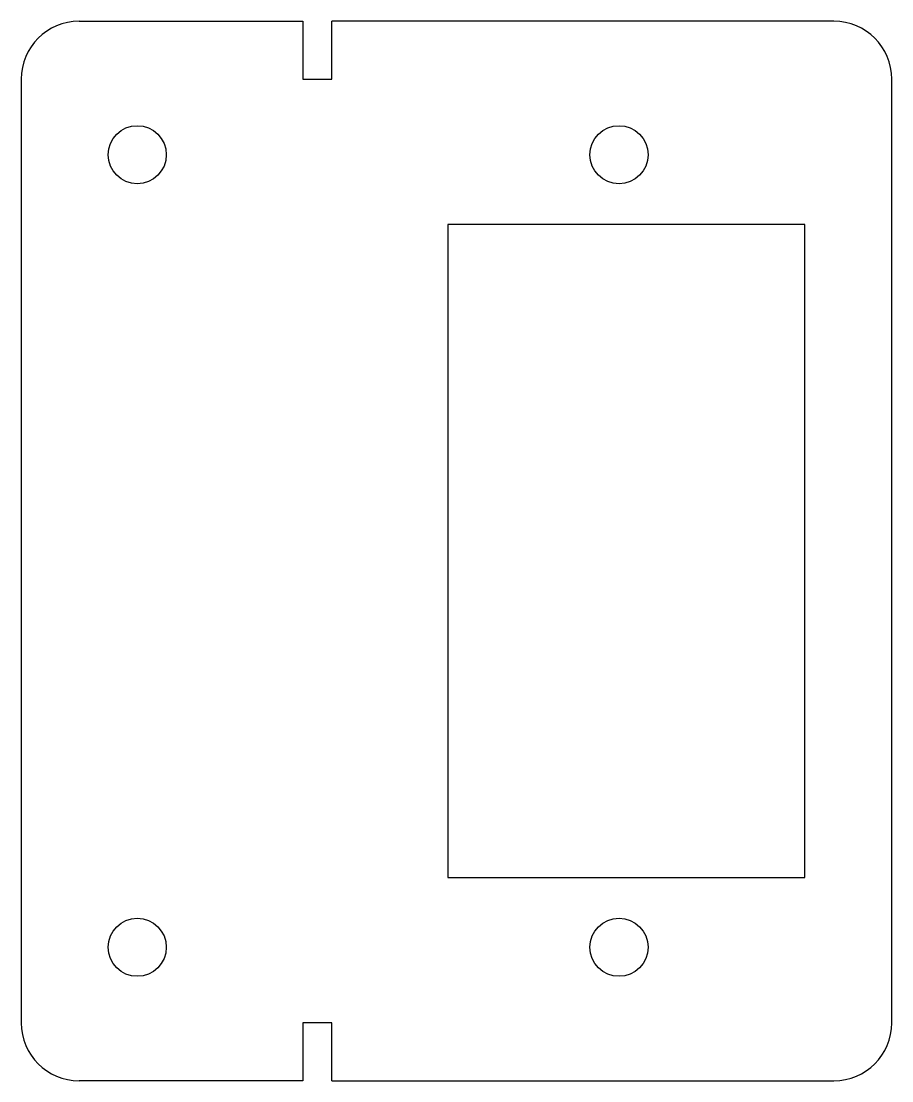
# Model space of a CAD drawing. Header units: millimetres. Extents: x 167.6 to 197.6, y -94.9 to -58.4.
import ezdxf

# ---------------------------------------------------------------- set-up
doc = ezdxf.new("R2010")
doc.units = ezdxf.units.MM
doc.layers.get('0').update_dxf_attribs({"true_color": 0xffffff})

msp = doc.modelspace()

# ---------------------------------------------------------------- linework, layer by layer
at = {"color": 7, "linetype": 'Continuous', "lineweight": 25, "true_color": 0xffffff}
for p, q in [((169.565, -58.448), (177.265, -58.448)), ((177.265, -58.448), (177.265, -60.448)), ((178.265, -60.448), (178.265, -58.448)), ((195.565, -58.448), (178.265, -58.448)), ((167.565, -60.448), (167.565, -92.949)), ((177.265, -60.448), (178.265, -60.448)), ((197.565, -92.949), (197.565, -60.448)), ((194.565, -65.448), (182.265, -65.448)), ((182.265, -65.448), (182.265, -87.949)), ((194.565, -87.949), (194.565, -65.448)), ((182.265, -87.949), (194.565, -87.949)), ((178.265, -92.949), (177.265, -92.949)), ((177.265, -92.949), (177.265, -94.949)), ((178.265, -94.949), (178.265, -92.949)), ((177.265, -94.949), (169.565, -94.949)), ((178.265, -94.949), (195.565, -94.949))]:
    msp.add_line(p, q, dxfattribs=at)
for centre in [(171.565, -63.048), (188.165, -63.048), (171.565, -90.349), (188.165, -90.349)]:
    msp.add_circle(centre, 1, dxfattribs=at)
for centre, start, end in [((169.565, -60.448), 90, 180), ((195.565, -60.448), 0, 90), ((169.565, -92.949), 180, 270), ((195.565, -92.949), 270, 0)]:
    msp.add_arc(centre, 2, start, end, dxfattribs=at)

doc.saveas('drawing.dxf')
